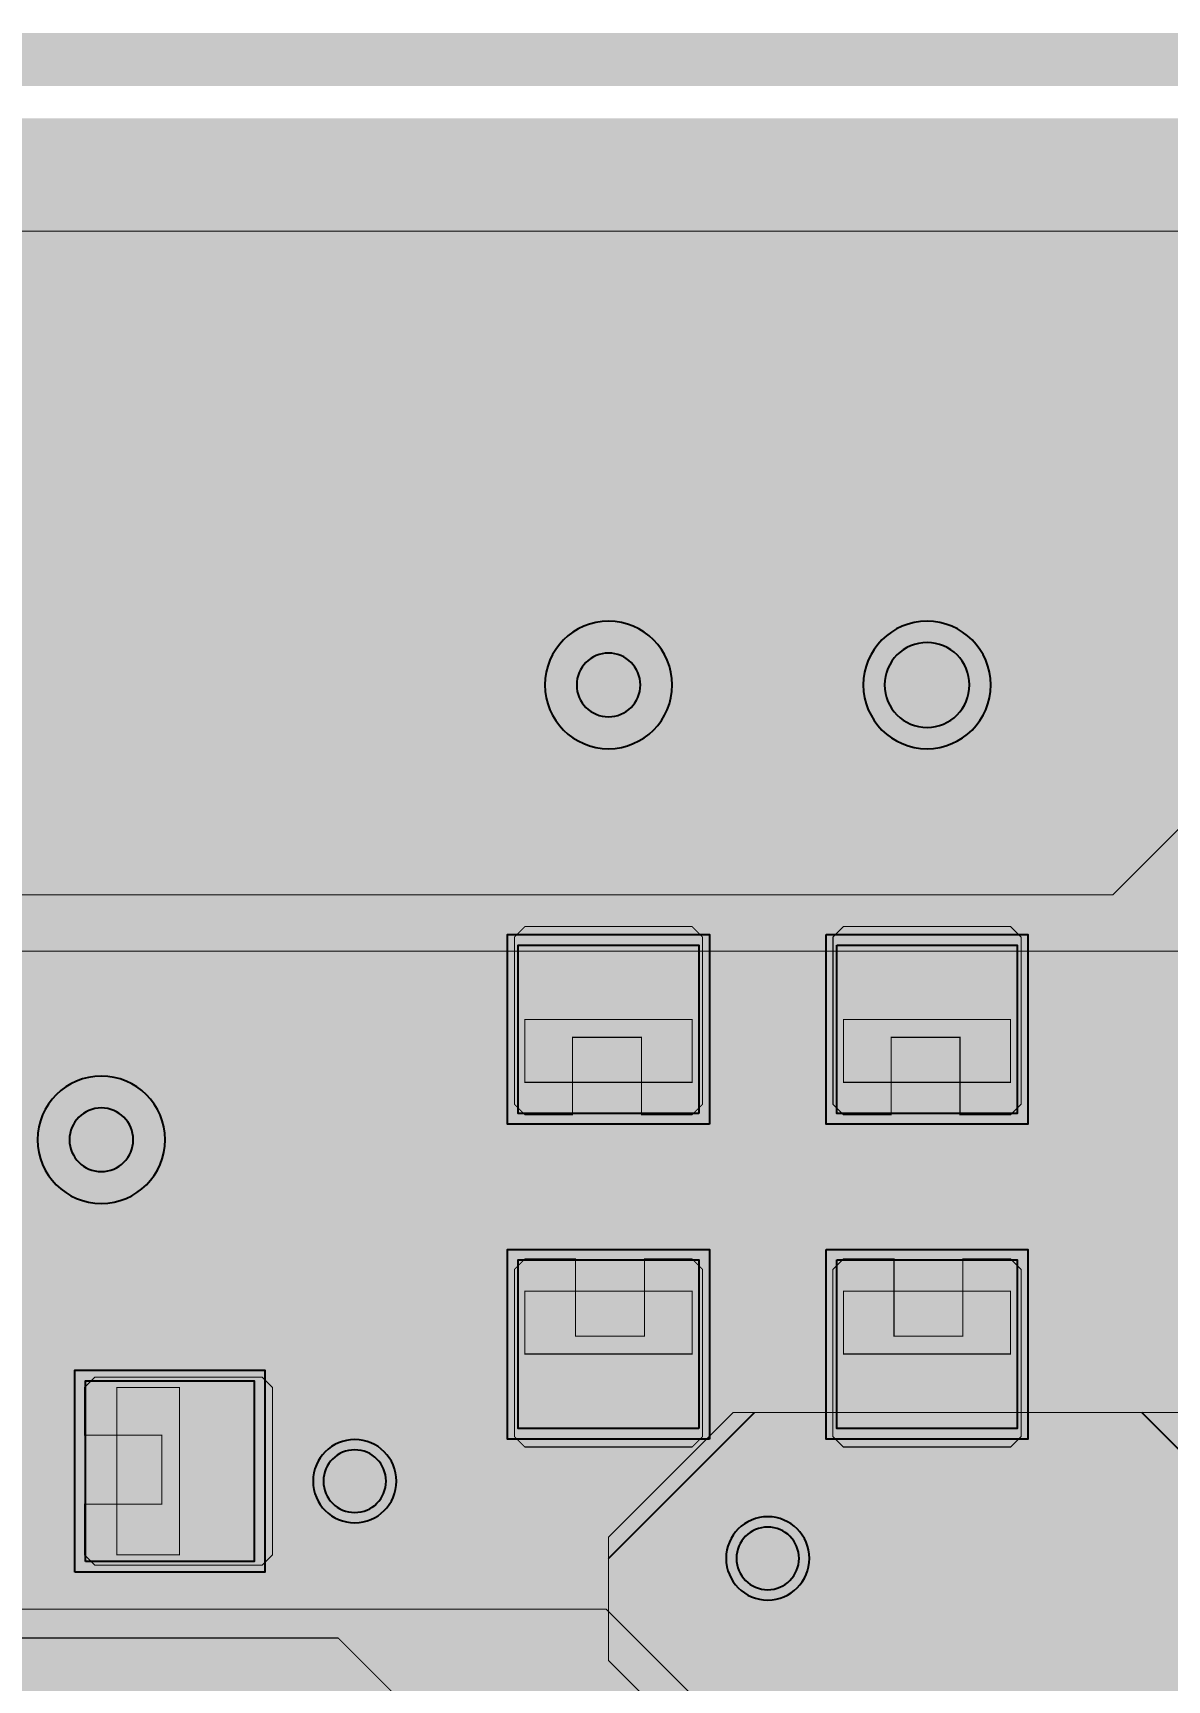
# Model space of a CAD drawing. Header units: millimetres. Extents: x -28.5 to 66.7, y -15.2 to 44.1.
# Drawn here: x 18.07 to 23.5, y 20.25 to 28.13 of the extents above; entities that cross this region are included whole.
import ezdxf

# ---------------------------------------------------------------- set-up
doc = ezdxf.new("R2010")
doc.units = ezdxf.units.MM
doc.header["$MEASUREMENT"] = 0
for name, color, linetype, true_color in [('Board-Outline-Layer', 7, 'Continuous', 0xff00ff), ('Bottom-Layer', 7, 'Continuous', 0x0000ff), ('Component-Marking-Layer', 7, 'Continuous', 0x66ffcc), ('Component-Shape-Layer', 7, 'Continuous', 0x00cccc), ('Hole-Layer', 7, 'Continuous', 0x222222), ('Inner1', 7, 'Continuous', 0x999966), ('Inner2', 7, 'Continuous', 0x008000), ('Multi-Layer', 7, 'Continuous', 0xc0c0c0), ('Pin-Soldering-Layer', 7, 'Continuous', 0xcc9999), ('Top-Layer', 7, 'Continuous', 0xff0000), ('Top-Paste-Mask-Layer', 7, 'Continuous', 0x808080), ('Top-Silkscreen-Layer', 7, 'Continuous', 0xffcc00), ('Top-Solder-Mask-Layer', 7, 'Continuous', 0x800080)]:
    doc.layers.add(name, color=color, linetype=linetype, true_color=true_color)

msp = doc.modelspace()

# ---------------------------------------------------------------- hatches: boundary and pattern name
at = {"layer": 'Bottom-Layer'}
for points in [[(4.9851, 4.9851), (4.4113, 5.4268), (3.7435, 5.7071), (3.0263, 5.8072), (2.3074, 5.7206), (1.6345, 5.4529), (1.0525, 5.022), (0.6001, 4.4566), (0.3073, 3.7942), (0.3073, 24.2059), (0.6117, 23.5245), (1.0849, 22.9474), (1.6934, 22.5153), (2.3942, 22.2588), (3.1379, 22.1961), (3.8718, 22.3315), (4.5441, 22.6555), (5.1072, 23.1451), (5.5215, 23.7659), (5.7576, 24.4738), (5.9961, 24.3165), (6.2801, 24.2846), (6.5476, 24.385), (6.7404, 24.596), (6.8164, 24.8714), (6.7591, 25.1514), (6.581, 25.3748), (6.3208, 25.4931), (6.0354, 25.4803), (5.7868, 25.3394), (5.6335, 25.9725), (5.3385, 26.5533), (4.9176, 27.0504), (4.3934, 27.4372), (3.7942, 27.6927), (34.2059, 27.6927), (33.5435, 27.4), (32.9781, 26.9476), (32.5472, 26.3655), (32.2795, 25.6927), (32.1928, 24.9737), (32.293, 24.2565), (32.5732, 23.5888), (33.015, 23.015), (33.5888, 22.5732), (34.2565, 22.293), (34.9737, 22.1928), (35.6927, 22.2795), (36.3656, 22.5472), (36.9476, 22.9781), (37.4, 23.5435), (37.6927, 24.2059), (37.6927, 3.7942), (37.4, 4.4566), (36.9476, 5.022), (36.3656, 5.4529), (35.6927, 5.7206), (34.9737, 5.8072), (34.2565, 5.7071), (33.5888, 5.4268), (33.015, 4.9851), (32.5732, 4.4113), (32.293, 3.7435), (32.1928, 3.0263), (32.2795, 2.3074), (32.5472, 1.6345), (32.9781, 1.0525), (33.5435, 0.6001), (34.2059, 0.3073), (3.7942, 0.3073), (4.4566, 0.6001), (5.022, 1.0525), (5.4529, 1.6345), (5.7206, 2.3074), (5.8072, 3.0263), (5.7071, 3.7435), (5.4268, 4.4113)], [(21.7399, 25.0072), (21.8219, 24.7012), (22.046, 24.4771), (22.3521, 24.3951), (22.6581, 24.4771), (22.8822, 24.7012), (22.9642, 25.0072), (22.8822, 25.3133), (22.6581, 25.5374), (22.3521, 25.6194), (22.046, 25.5374), (21.8219, 25.3133)], [(9.5352, 8.636), (9.5634, 8.4941), (9.6438, 8.3738), (10.9138, 7.1038), (11.0341, 7.0234), (11.176, 6.9952), (11.2522, 6.9952), (11.0858, 6.7385), (11.0973, 6.4329), (11.2827, 6.1896), (11.5743, 6.0973), (11.8659, 6.1896), (12.0513, 6.4329), (12.0628, 6.7385), (11.8964, 6.9952), (12.4194, 6.9952), (12.8286, 6.586), (12.9214, 6.3113), (13.1495, 6.1325), (13.4383, 6.1079), (13.6933, 6.2457), (13.8311, 6.5007), (13.8066, 6.7896), (13.6277, 7.0177), (13.3531, 7.1104), (12.8352, 7.6282), (12.7149, 7.7086), (12.573, 7.7369), (11.8965, 7.7369), (12.013, 7.8743), (12.074, 8.0439), (12.0718, 8.2241), (12.0067, 8.3922), (12.9026, 8.3922), (12.8285, 8.1419), (12.8887, 7.888), (13.0674, 7.6977), (13.317, 7.6216), (13.7078, 7.2308), (13.8281, 7.1504), (13.97, 7.1222), (23.114, 7.1222), (23.256, 7.1504), (23.3763, 7.2308), (23.4468, 7.3013), (23.4468, 6.4452), (23.0905, 6.0889), (23.1179, 6.3608), (23.0002, 6.6073), (22.7716, 6.7569), (22.4985, 6.7661), (22.2604, 6.6321), (22.1264, 6.394), (22.1356, 6.1209), (22.2852, 5.8923), (22.5318, 5.7746), (22.8036, 5.802), (20.5474, 3.5458), (16.2036, 3.5458), (16.0617, 3.5176), (15.9414, 3.4372), (14.3459, 1.8417), (14.1002, 1.768), (13.9221, 1.5834), (13.8572, 1.3353), (13.9221, 1.0871), (14.1002, 0.9026), (14.3459, 0.8289), (14.4209, 0.7538), (14.5413, 0.6734), (14.6832, 0.6452), (25.6541, 0.6452), (25.796, 0.6734), (25.9163, 0.7538), (33.6633, 8.5008), (33.7437, 8.6211), (33.7719, 8.763), (33.7719, 16.2851), (34.2306, 16.7438), (34.5052, 16.8366), (34.6841, 17.0647), (34.7087, 17.3535), (34.5709, 17.6085), (34.3158, 17.7463), (34.027, 17.7218), (33.7989, 17.5429), (33.7062, 17.2683), (33.3908, 16.9529), (33.3607, 17.0892), (33.2823, 17.2048), (32.719, 17.7681), (32.6285, 18.0395), (32.4054, 18.2187), (32.1209, 18.2485), (32.1209, 18.288), (32.0501, 18.506), (31.8647, 18.6407), (31.6355, 18.6407), (31.45, 18.506), (31.3792, 18.288), (31.3792, 17.4053), (31.3783, 17.4063), (31.3773, 17.4073), (30.9779, 17.8066), (30.9779, 22.479), (30.9497, 22.621), (30.8693, 22.7413), (29.0913, 24.5193), (28.971, 24.5997), (28.8291, 24.6279), (28.5394, 24.6279), (28.2796, 24.7565), (27.9918, 24.7217), (27.7702, 24.5348), (27.6873, 24.257), (27.7702, 23.9793), (27.9918, 23.7924), (28.2796, 23.7576), (28.5394, 23.8862), (28.6755, 23.8862), (30.2362, 22.3254), (30.2362, 17.653), (30.2644, 17.5111), (30.3448, 17.3908), (30.7442, 16.9914), (30.7442, 15.1396), (26.631, 11.0264), (24.9021, 11.0264), (24.873, 11.0515), (24.8421, 11.0743), (24.8872, 11.1194), (25.1619, 11.2122), (25.3407, 11.4403), (25.3653, 11.7291), (25.2275, 11.9841), (24.9725, 12.1219), (24.6836, 12.0974), (24.4555, 11.9185), (24.3628, 11.6439), (24.0118, 11.2929), (22.3787, 11.2929), (21.8339, 11.8376), (21.8339, 16.51), (21.8057, 16.6519), (21.7253, 16.7723), (21.3512, 17.1463), (21.6318, 17.2327), (21.8174, 17.4602), (21.8457, 17.7525), (21.7071, 18.0113), (21.4482, 18.1499), (21.156, 18.1217), (20.9285, 17.9361), (20.8421, 17.6555), (20.6909, 17.8066), (20.6909, 19.4044), (21.6081, 20.3216), (21.8827, 20.4144), (22.0616, 20.6425), (22.0861, 20.9313), (21.9484, 21.1864), (21.6933, 21.3241), (21.4045, 21.2996), (21.1764, 21.1207), (21.0836, 20.8461), (20.0578, 19.8203), (19.9774, 19.7), (19.9492, 19.558), (19.9492, 18.0403), (19.1754, 18.8141), (19.0827, 19.0887), (18.8546, 19.2676), (18.5658, 19.2921), (18.3107, 19.1543), (18.1729, 18.8993), (18.1975, 18.6105), (18.3764, 18.3824), (18.651, 18.2896), (20.7112, 16.2294), (20.7112, 15.7543), (19.1754, 17.2901), (19.0827, 17.5647), (18.8546, 17.7436), (18.5658, 17.7681), (18.3107, 17.6303), (18.1729, 17.3753), (18.1975, 17.0865), (18.3764, 16.8584), (18.651, 16.7656), (20.3556, 15.061), (20.3556, 8.5701), (20.3608, 8.5084), (20.3762, 8.4484), (20.3217, 8.4142), (20.272, 8.3735), (14.503, 8.3735), (13.8513, 9.0252), (13.7309, 9.1056), (13.589, 9.1339), (11.3296, 9.1339), (10.6579, 9.8056), (10.6579, 14.8617), (10.7872, 14.9911), (11.0513, 15.0765), (11.2307, 15.2882), (11.2717, 15.5627), (11.162, 15.8176), (10.9345, 15.9765), (10.6574, 15.9917), (10.4138, 15.8587), (10.2769, 15.6174), (10.2769, 17.4807), (10.6893, 17.8931), (10.8271, 17.6666), (11.0603, 17.5407), (11.3253, 17.5498), (11.5493, 17.6914), (11.6713, 17.9268), (11.6577, 18.1915), (11.5123, 18.4131), (11.2748, 18.531), (11.195, 18.7722), (11.0082, 18.9443), (10.7614, 19.0041), (10.5166, 18.9367), (10.3352, 18.7589), (10.2628, 18.5155), (9.6438, 17.8965), (9.5634, 17.7762), (9.5352, 17.6343)], [(19.1071, 21.1975), (19.2039, 20.8997), (19.4573, 20.7156), (19.7704, 20.7156), (20.0238, 20.8997), (20.1206, 21.1975), (20.0238, 21.4954), (19.7704, 21.6795), (19.4573, 21.6795), (19.2039, 21.4954)]]:
    msp.add_hatch(color=256, dxfattribs=at).paths.add_polyline_path(points)
at = {"layer": 'Component-Marking-Layer'}
for points in [[(21.892, 23.4061, 1), (22.012, 23.4061, 1)], [(21.892, 23.4061, 1), (22.012, 23.4061, 1)], [(21.1681, 21.8059, 1), (21.2881, 21.8059, 1)], [(21.1681, 21.8059, 1), (21.2881, 21.8059, 1)]]:
    msp.add_hatch(color=256, dxfattribs=at).paths.add_polyline_path(points)
at = {"layer": 'Inner1'}
for points in [[(0.3073, 3.7942), (0.3073, 24.2059), (0.6117, 23.5245), (1.0849, 22.9474), (1.6934, 22.5153), (2.3942, 22.2588), (3.1379, 22.1961), (3.8718, 22.3315), (4.5441, 22.6555), (5.1072, 23.1451), (5.5215, 23.7659), (5.7576, 24.4738), (5.9961, 24.3165), (6.2801, 24.2846), (6.5476, 24.385), (6.7404, 24.596), (6.8164, 24.8714), (6.7591, 25.1514), (6.581, 25.3748), (6.3208, 25.4931), (6.0354, 25.4803), (5.7868, 25.3394), (5.6335, 25.9725), (5.3385, 26.5533), (4.9176, 27.0504), (4.3934, 27.4372), (3.7942, 27.6927), (34.2059, 27.6927), (33.5435, 27.4), (32.9781, 26.9476), (32.5472, 26.3655), (32.2795, 25.6927), (32.1928, 24.9737), (32.293, 24.2565), (32.5732, 23.5888), (33.015, 23.015), (33.5888, 22.5732), (34.2565, 22.293), (34.9737, 22.1928), (35.6927, 22.2795), (36.3656, 22.5472), (36.9476, 22.9781), (37.4, 23.5435), (37.6927, 24.2059), (37.6927, 3.7942), (37.4, 4.4566), (36.9476, 5.022), (36.3656, 5.4529), (35.6927, 5.7206), (34.9737, 5.8072), (34.2565, 5.7071), (33.5888, 5.4268), (33.015, 4.9851), (32.5732, 4.4113), (32.293, 3.7435), (32.1928, 3.0263), (32.2795, 2.3074), (32.5472, 1.6345), (32.9781, 1.0525), (33.5435, 0.6001), (34.2059, 0.3073), (3.7942, 0.3073), (4.4566, 0.6001), (5.022, 1.0525), (5.4529, 1.6345), (5.7206, 2.3074), (5.8072, 3.0263), (5.7071, 3.7435), (5.4268, 4.4113), (4.9851, 4.9851), (4.4113, 5.4268), (3.7435, 5.7071), (3.0263, 5.8072), (2.3074, 5.7206), (1.6345, 5.4529), (1.0525, 5.022), (0.6001, 4.4566)], [(21.7399, 25.0072), (21.8219, 24.7012), (22.046, 24.4771), (22.3521, 24.3951), (22.6581, 24.4771), (22.8822, 24.7012), (22.9642, 25.0072), (22.8822, 25.3133), (22.6581, 25.5374), (22.3521, 25.6194), (22.046, 25.5374), (21.8219, 25.3133)], [(19.1071, 21.1975), (19.2039, 20.8997), (19.4573, 20.7156), (19.7704, 20.7156), (20.0238, 20.8997), (20.1206, 21.1975), (20.0238, 21.4954), (19.7704, 21.6795), (19.4573, 21.6795), (19.2039, 21.4954)], [(21.0833, 20.828), (21.1801, 20.5302), (21.4335, 20.3461), (21.7466, 20.3461), (22, 20.5302), (22.0968, 20.828), (22, 21.1259), (21.7466, 21.31), (21.4335, 21.31), (21.1801, 21.1259)]]:
    msp.add_hatch(color=256, dxfattribs=at).paths.add_polyline_path(points)
at = {"layer": 'Inner2'}
for points in [[(7.4708, 1.9304), (11.9513, 1.9304), (12.014, 1.9206), (12.0774, 1.9173), (12.1408, 1.9206), (12.2035, 1.9304), (12.446, 1.9304), (12.4849, 1.9381), (12.5179, 1.9602), (13.4762, 2.9185), (15.0989, 2.9185), (16.1842, 1.8332), (16.2172, 1.8111), (16.256, 1.8034), (23.876, 1.8034), (23.9149, 1.8111), (23.9479, 1.8332), (24.9639, 2.8492), (24.9859, 2.8821), (24.9936, 2.921), (24.9936, 3.821), (29.3958, 8.2232), (29.8128, 8.2232), (30.6602, 7.3759), (30.6931, 7.3539), (30.732, 7.3461), (31.5778, 7.3461), (31.6167, 7.3539), (31.6496, 7.3759), (32.5699, 8.2962), (32.5919, 8.3291), (32.5997, 8.368), (32.5997, 17.4231), (32.6884, 17.576), (32.7193, 17.7501), (32.6884, 17.9242), (32.5997, 18.0771), (32.5997, 20.5174), (32.5919, 20.5563), (32.5699, 20.5893), (28.6033, 24.5558), (28.5524, 24.6154), (28.4929, 24.6663), (28.1953, 24.9639), (28.1623, 24.9859), (28.1234, 24.9936), (24.13, 24.9936), (24.0912, 24.9859), (24.0582, 24.9639), (23.199, 24.1046), (17.3857, 24.1046), (15.9766, 25.5137), (15.9766, 26.247), (16.8061, 27.0765), (28.406, 27.0765), (33.8075, 21.675), (33.8075, 17.5546), (33.7319, 17.4107), (33.7058, 17.2502), (33.7319, 17.0898), (33.8075, 16.9458), (33.8075, 15.5544), (33.7319, 15.4104), (33.7058, 15.25), (33.7319, 15.0895), (33.8075, 14.9455), (33.8075, 14.0545), (33.7319, 13.9106), (33.7058, 13.7501), (33.7319, 13.5896), (33.8075, 13.4457), (33.8075, 12.5544), (33.7319, 12.4104), (33.7058, 12.25), (33.7319, 12.0895), (33.8075, 11.9455), (33.8075, 11.0545), (33.7319, 10.9106), (33.7058, 10.7501), (33.7319, 10.5896), (33.8075, 10.4457), (33.8075, 9.5544), (33.7319, 9.4104), (33.7058, 9.25), (33.7319, 9.0895), (33.8075, 8.9455), (33.8075, 6.9001), (30.946, 4.0386), (28.5751, 4.0386), (28.5362, 4.0309), (28.5032, 4.0089), (24.8017, 0.3073), (7.9777, 0.3073), (7.115, 1.17), (7.115, 1.5746)], [(9.3501, 22.3074), (8.6134, 22.3074), (5.9436, 24.9772), (5.9436, 26.628), (6.1381, 26.8225), (7.1319, 26.8225), (7.4534, 26.501), (7.4534, 25.3976), (7.4611, 25.3587), (7.4831, 25.3258), (10.3858, 22.4231), (10.4188, 22.4011), (10.4577, 22.3933), (13.2976, 22.3933), (15.3158, 20.3752), (15.3487, 20.3532), (15.3876, 20.3454), (19.4928, 20.3454), (21.5062, 18.332), (21.5392, 18.31), (21.5781, 18.3023), (22.7021, 18.3023), (22.9531, 18.0513), (22.9531, 17.573), (22.7586, 17.3785), (21.1193, 17.3785), (19.3759, 19.1219), (19.3429, 19.1439), (19.304, 19.1517), (19.03, 19.1517), (18.8014, 19.2852), (18.5367, 19.2852), (18.3081, 19.1517), (12.6151, 19.1517), (10.4011, 21.3657), (10.2904, 21.7335), (10.0557, 22.0376), (9.7278, 22.2377)], [(20.2159, 25.0072), (20.2979, 24.7012), (20.522, 24.4771), (20.8281, 24.3951), (21.1341, 24.4771), (21.3582, 24.7012), (21.4402, 25.0072), (21.3582, 25.3133), (21.1341, 25.5374), (20.8281, 25.6194), (20.522, 25.5374), (20.2979, 25.3133)], [(13.3397, 22.8023), (13.2825, 22.8023), (13.0225, 23.0622), (12.9896, 23.0843), (12.9507, 23.092), (10.3575, 23.092), (9.9492, 23.5003), (9.9492, 24.8561), (10.1437, 25.0506), (15.8315, 25.0506), (17.2202, 23.662), (17.2531, 23.64), (17.292, 23.6322), (28.6752, 23.6322), (31.5215, 20.786), (31.5215, 11.103), (27.3781, 6.9596), (22.2738, 6.9596), (22.2349, 6.9519), (22.202, 6.9299), (21.3165, 6.0444), (20.7816, 6.0444), (20.601, 6.225), (20.601, 7.2611), (20.8513, 7.5114), (25.6035, 7.5114), (25.6424, 7.5191), (25.6753, 7.5412), (26.1416, 8.0074), (26.3486, 7.9462), (26.5623, 7.9766), (26.7439, 8.0932), (26.8606, 8.2749), (26.891, 8.4886), (26.8297, 8.6956), (27.214, 9.0798), (27.4625, 9.0902), (27.6761, 9.2175), (27.8034, 9.4311), (27.8138, 9.6796), (30.4249, 12.2907), (30.4469, 12.3237), (30.4547, 12.3626), (30.4547, 15.7234), (30.4747, 15.872), (30.4547, 16.0205), (30.4547, 16.891), (30.4469, 16.9299), (30.4249, 16.9629), (29.9169, 17.4709), (29.8839, 17.4929), (29.8451, 17.5006), (26.1011, 17.5006), (26.1011, 17.653), (26.0259, 17.9337), (25.8205, 18.1392), (25.5398, 18.2144), (25.2591, 18.1392), (25.0537, 17.9337), (24.9784, 17.653), (24.9784, 17.5006), (24.0451, 17.5006), (23.3412, 18.2046), (23.3121, 18.2613), (23.272, 18.3107), (23.0196, 18.5631), (28.2594, 18.5631), (28.2992, 18.571), (28.333, 18.5936), (28.7276, 18.9882), (28.7502, 19.022), (28.7581, 19.0618), (28.7581, 20.8866), (28.7502, 20.9264), (28.7276, 20.9602), (28.0883, 21.5995), (28.0545, 21.6221), (28.0146, 21.63), (21.4245, 21.63), (21.3846, 21.6221), (21.3508, 21.5995), (20.7544, 21.0031), (20.7318, 20.9693), (20.7239, 20.9294), (20.7239, 20.6864), (19.7277, 20.6864), (19.6371, 20.7369), (19.5349, 20.7544), (15.5149, 20.7544), (13.557, 22.7122), (13.4573, 22.7789)], [(17.7892, 22.8311), (17.8712, 22.525), (18.0953, 22.301), (18.4013, 22.2189), (18.7074, 22.301), (18.9315, 22.525), (19.0135, 22.8311), (18.9315, 23.1372), (18.7074, 23.3612), (18.4013, 23.4432), (18.0953, 23.3612), (17.8712, 23.1372)]]:
    msp.add_hatch(color=256, dxfattribs=at).paths.add_polyline_path(points)
h = msp.add_hatch(dxfattribs=at)
h.set_pattern_fill('ANSI37', color=256, style=0)
h.set_pattern_definition([(45, (0, 0), (-2.24506, 2.24506), []), (135, (0, 0), (-2.24506, -2.24506), [])])
h.paths.add_polyline_path([(21.4245, 21.5259), (20.828, 20.9294), (20.828, 20.3395), (22.5003, 18.6672), (28.2594, 18.6672), (28.6539, 19.0618), (28.6539, 20.8866), (28.0146, 21.5259)])
at = {"layer": 'Pin-Soldering-Layer'}
for points in [[(21.228, 23.406), (20.428, 23.406), (20.428, 23.106), (21.228, 23.106)], [(21.228, 23.406), (20.428, 23.406), (20.428, 23.106), (21.228, 23.106)], [(21.952, 23.406), (22.752, 23.406), (22.752, 23.106), (21.952, 23.106)], [(21.952, 23.406), (22.752, 23.406), (22.752, 23.106), (21.952, 23.106)], [(21.228, 21.806), (20.428, 21.806), (20.428, 22.106), (21.228, 22.106)], [(21.228, 21.806), (20.428, 21.806), (20.428, 22.106), (21.228, 22.106)], [(21.952, 21.806), (22.752, 21.806), (22.752, 22.106), (21.952, 22.106)], [(21.952, 21.806), (22.752, 21.806), (22.752, 22.106), (21.952, 22.106)], [(18.7756, 20.8454), (18.7756, 21.6454), (18.4756, 21.6454), (18.4756, 20.8454)], [(18.7756, 20.8454), (18.7756, 21.6454), (18.4756, 21.6454), (18.4756, 20.8454)]]:
    msp.add_hatch(color=256, dxfattribs=at).paths.add_polyline_path(points)
at = {"layer": 'Top-Layer'}
for points in [[(0.3073, 3.7942), (0.3073, 24.2059), (0.6117, 23.5245), (1.0849, 22.9474), (1.6934, 22.5153), (2.3942, 22.2588), (3.1379, 22.1961), (3.8718, 22.3315), (4.5441, 22.6555), (5.1072, 23.1451), (5.5215, 23.7659), (5.7576, 24.4738), (5.9753, 24.3245), (6.2356, 24.2807), (6.4902, 24.3506), (6.6916, 24.5212), (6.8478, 24.5212), (6.8478, 24.46), (6.9378, 24.2427), (7.1551, 24.1527), (7.9551, 24.1527), (8.1472, 24.2201), (8.255, 24.3928), (8.3047, 24.2816), (8.3937, 24.1984), (8.3937, 23.9526), (8.2867, 23.8408), (8.2477, 23.691), (8.2477, 22.791), (8.3377, 22.5737), (8.555, 22.4837), (9.355, 22.4837), (9.5286, 22.5374), (9.6415, 22.6797), (10.1237, 22.6797), (10.1543, 22.6805), (10.1849, 22.6831), (12.9405, 22.6831), (13.1136, 22.4783), (13.367, 22.3905), (13.6296, 22.4443), (13.8281, 22.6246), (13.9019, 22.5941), (13.9811, 22.5838), (14.5261, 22.5838), (14.7434, 22.6738), (14.8335, 22.8911), (14.8335, 23.1024), (14.9349, 23.1469), (15.0223, 23.2149), (15.3809, 23.5735), (15.3956, 23.5724), (15.4102, 23.5721), (15.8795, 23.5721), (15.9394, 23.5531), (16.0019, 23.5467), (16.26, 23.5467), (16.4166, 23.4049), (16.5124, 23.3459), (16.6229, 23.3254), (17.6665, 23.3254), (17.7841, 23.3488), (17.8838, 23.4154), (18.0625, 23.5941), (18.1291, 23.6938), (18.1525, 23.8114), (18.1525, 26.1652), (18.1291, 26.2828), (18.0625, 26.3825), (17.7527, 26.6923), (17.653, 26.7589), (17.5354, 26.7823), (16.7056, 26.7823), (16.588, 26.7589), (16.4883, 26.6923), (16.1787, 26.3827), (16.1121, 26.283), (16.0887, 26.1654), (16.0887, 24.7092), (15.8711, 24.4915), (15.4102, 24.4915), (15.3649, 24.4882), (15.3205, 24.4782), (15.2064, 24.4782), (15.0353, 24.4441), (14.8902, 24.3472), (14.854, 24.311), (14.854, 24.6411), (15.399, 25.1861), (15.4656, 25.2858), (15.489, 25.4034), (15.489, 27.1814), (15.4656, 27.299), (15.399, 27.3987), (15.272, 27.5257), (15.1722, 27.5924), (15.0546, 27.6157), (13.6894, 27.6157), (13.5718, 27.5924), (13.4721, 27.5257), (13.4195, 27.4732), (13.367, 27.5257), (13.2672, 27.5924), (13.1496, 27.6157), (11.8796, 27.6157), (11.762, 27.5924), (11.6623, 27.5257), (11.5353, 27.3987), (11.4687, 27.299), (11.4453, 27.1814), (11.4453, 25.0227), (11.3713, 24.9487), (10.1016, 24.9487), (9.984, 24.9253), (9.8843, 24.8587), (9.6623, 24.6367), (9.6623, 25.3241), (9.5722, 25.5414), (9.3549, 25.6314), (8.5549, 25.6314), (8.3628, 25.564), (8.255, 25.3913), (8.1472, 25.564), (7.9551, 25.6314), (7.1551, 25.6314), (6.9378, 25.5414), (6.8478, 25.3241), (6.8478, 25.2629), (6.6916, 25.2629), (6.6374, 25.3249), (6.5754, 25.3791), (6.5754, 26.0563), (6.6373, 26.1103), (6.6914, 26.1722), (6.8477, 26.1722), (6.8477, 26.0931), (6.9377, 25.8757), (7.155, 25.7857), (7.955, 25.7857), (8.1723, 25.8757), (8.2623, 26.0931), (8.2623, 26.9931), (8.1723, 27.2104), (7.955, 27.3004), (7.155, 27.3004), (6.9377, 27.2104), (6.8477, 26.9931), (6.8477, 26.9139), (6.6918, 26.9139), (6.4156, 27.1179), (6.073, 27.1411), (5.7719, 26.9763), (5.6068, 26.6751), (5.6299, 26.3326), (5.8338, 26.0563), (5.8338, 25.3791), (5.8098, 25.3598), (5.7868, 25.3394), (5.6335, 25.9725), (5.3385, 26.5533), (4.9176, 27.0504), (4.3934, 27.4372), (3.7942, 27.6927), (34.2059, 27.6927), (33.5435, 27.4), (32.9781, 26.9476), (32.5472, 26.3655), (32.2795, 25.6927), (32.1928, 24.9737), (32.293, 24.2565), (32.5732, 23.5888), (33.015, 23.015), (33.5888, 22.5732), (34.2565, 22.293), (34.9737, 22.1928), (35.6927, 22.2795), (36.3656, 22.5472), (36.9476, 22.9781), (37.4, 23.5435), (37.6927, 24.2059), (37.6927, 3.7942), (37.4, 4.4566), (36.9476, 5.022), (36.3656, 5.4529), (35.6927, 5.7206), (34.9737, 5.8072), (34.2565, 5.7071), (33.5888, 5.4268), (33.015, 4.9851), (32.5732, 4.4113), (32.293, 3.7435), (32.1928, 3.0263), (32.2795, 2.3074), (32.5472, 1.6345), (32.9781, 1.0525), (33.5435, 0.6001), (34.2059, 0.3073), (3.7942, 0.3073), (4.4566, 0.6001), (5.022, 1.0525), (5.4529, 1.6345), (5.7206, 2.3074), (5.8072, 3.0263), (5.7071, 3.7435), (5.4268, 4.4113), (4.9851, 4.9851), (4.4113, 5.4268), (3.7435, 5.7071), (3.0263, 5.8072), (2.3074, 5.7206), (1.6345, 5.4529), (1.0525, 5.022), (0.6001, 4.4566)], [(22.3521, 25.6194), (22.0745, 25.5529), (21.8573, 25.3677), (21.7477, 25.1043), (21.7694, 24.8197), (21.9177, 24.5759), (21.9177, 24.07), (21.7019, 23.9791), (21.6127, 23.7626), (21.6127, 22.9562), (21.7027, 22.7388), (21.92, 22.6488), (22.784, 22.6488), (23.0014, 22.7388), (23.0914, 22.9562), (23.0914, 23.7626), (23.0022, 23.9791), (22.7864, 24.07), (22.7864, 24.5759), (22.9348, 24.8197), (22.9565, 25.1043), (22.8468, 25.3677), (22.6296, 25.5529)], [(21.26, 22.9562), (20.396, 22.9562), (20.396, 23.7626), (21.26, 23.7626)], [(21.92, 23.7626), (22.784, 23.7626), (22.784, 22.9562), (21.92, 22.9562)], [(22.0965, 20.81), (22.4286, 21.1421), (22.784, 21.1421), (23.0014, 21.2321), (23.0914, 21.4494), (23.0914, 22.2559), (23.0014, 22.4732), (22.784, 22.5633), (21.92, 22.5633), (21.7027, 22.4732), (21.6127, 22.2559), (21.6127, 21.4494), (21.6145, 21.4158), (21.6201, 21.3825), (21.59, 21.3525), (21.56, 21.3825), (21.5655, 21.4158), (21.5674, 21.4494), (21.5674, 22.2559), (21.4774, 22.4732), (21.26, 22.5633), (20.396, 22.5633), (20.1787, 22.4732), (20.0887, 22.2559), (20.0887, 21.4494), (20.1787, 21.2321), (20.396, 21.1421), (20.7515, 21.1421), (21.0836, 20.81), (21.1865, 20.5215), (21.4369, 20.345), (21.7432, 20.345), (21.9935, 20.5215)], [(21.26, 21.4494), (20.396, 21.4494), (20.396, 22.2559), (21.26, 22.2559)], [(21.92, 22.2559), (22.784, 22.2559), (22.784, 21.4494), (21.92, 21.4494)], [(19.4396, 21.6774), (19.3496, 21.8947), (19.1322, 21.9848), (18.3258, 21.9848), (18.1084, 21.8947), (18.0184, 21.6774), (18.0184, 20.8134), (18.1084, 20.5961), (18.3258, 20.5061), (19.1322, 20.5061), (19.3163, 20.5673), (19.427, 20.7265), (19.6676, 20.6937), (19.8958, 20.7765), (20.0593, 20.9559), (20.1205, 21.1908), (20.0655, 21.4273), (19.9068, 21.611), (19.6809, 21.6998), (19.4396, 21.6734)], [(18.3258, 20.8134), (18.3258, 21.6774), (19.1322, 21.6774), (19.1322, 20.8134)]]:
    msp.add_hatch(color=256, dxfattribs=at).paths.add_polyline_path(points)
at = {"layer": 'Top-Paste-Mask-Layer'}
for points in [[(20.3781, 23.8011), (20.3781, 23.0011), (20.4281, 22.9511), (20.656, 22.9511), (20.656, 23.3211), (20.986, 23.3211), (20.986, 22.9511), (21.2281, 22.9511), (21.2781, 23.0011), (21.2781, 23.8011), (21.2281, 23.8511), (20.4281, 23.8511)], [(20.3781, 23.8011), (20.3781, 23.0011), (20.4281, 22.9511), (20.656, 22.9511), (20.656, 23.3211), (20.986, 23.3211), (20.986, 22.9511), (21.2281, 22.9511), (21.2781, 23.0011), (21.2781, 23.8011), (21.2281, 23.8511), (20.4281, 23.8511)], [(21.9021, 23.8011), (21.9021, 23.0011), (21.9521, 22.9511), (22.18, 22.9511), (22.18, 23.3211), (22.51, 23.3211), (22.51, 22.9511), (22.7521, 22.9511), (22.8021, 23.0011), (22.8021, 23.8011), (22.7521, 23.8511), (21.9521, 23.8511)], [(21.9021, 23.8011), (21.9021, 23.0011), (21.9521, 22.9511), (22.18, 22.9511), (22.18, 23.3211), (22.51, 23.3211), (22.51, 22.9511), (22.7521, 22.9511), (22.8021, 23.0011), (22.8021, 23.8011), (22.7521, 23.8511), (21.9521, 23.8511)], [(21.278, 21.411), (21.278, 22.211), (21.228, 22.261), (21.0001, 22.261), (21.0001, 21.891), (20.6701, 21.891), (20.6701, 22.261), (20.428, 22.261), (20.378, 22.211), (20.378, 21.411), (20.428, 21.361), (21.228, 21.361)], [(21.278, 21.411), (21.278, 22.211), (21.228, 22.261), (21.0001, 22.261), (21.0001, 21.891), (20.6701, 21.891), (20.6701, 22.261), (20.428, 22.261), (20.378, 22.211), (20.378, 21.411), (20.428, 21.361), (21.228, 21.361)], [(22.802, 21.411), (22.802, 22.211), (22.752, 22.261), (22.5241, 22.261), (22.5241, 21.891), (22.1941, 21.891), (22.1941, 22.261), (21.952, 22.261), (21.902, 22.211), (21.902, 21.411), (21.952, 21.361), (22.752, 21.361)], [(22.802, 21.411), (22.802, 22.211), (22.752, 22.261), (22.5241, 22.261), (22.5241, 21.891), (22.1941, 21.891), (22.1941, 22.261), (21.952, 22.261), (21.902, 22.211), (21.902, 21.411), (21.952, 21.361), (22.752, 21.361)], [(19.1707, 21.6954), (18.3707, 21.6954), (18.3207, 21.6454), (18.3207, 21.4174), (18.6907, 21.4174), (18.6907, 21.0874), (18.3207, 21.0874), (18.3207, 20.8454), (18.3707, 20.7954), (19.1707, 20.7954), (19.2207, 20.8454), (19.2207, 21.6454)], [(19.1707, 21.6954), (18.3707, 21.6954), (18.3207, 21.6454), (18.3207, 21.4174), (18.6907, 21.4174), (18.6907, 21.0874), (18.3207, 21.0874), (18.3207, 20.8454), (18.3707, 20.7954), (19.1707, 20.7954), (19.2207, 20.8454), (19.2207, 21.6454)]]:
    msp.add_hatch(color=256, dxfattribs=at).paths.add_polyline_path(points)
at = {"layer": 'Top-Solder-Mask-Layer'}
for points in [[(21.3108, 22.9054), (20.3452, 22.9054), (20.3452, 23.8134), (21.3108, 23.8134)], [(21.8692, 23.8134), (22.8348, 23.8134), (22.8348, 22.9054), (21.8692, 22.9054)], [(21.3108, 21.3986), (20.3452, 21.3986), (20.3452, 22.3067), (21.3108, 22.3067)], [(21.8692, 22.3067), (22.8348, 22.3067), (22.8348, 21.3986), (21.8692, 21.3986)], [(18.275, 20.7626), (18.275, 21.7282), (19.183, 21.7282), (19.183, 20.7626)]]:
    msp.add_hatch(color=256, dxfattribs=at).paths.add_polyline_path(points)

# ---------------------------------------------------------------- linework, layer by layer
at = {"layer": 'Board-Outline-Layer', "const_width": 0.254}
msp.add_lwpolyline([(0, 3), (0, 25.0001, -0.414), (3, 28.0001), (35.0001, 28.0001, -0.414), (38.0001, 25.0001), (38.0001, 3, -0.414), (35.0001, 0), (3, 0, -0.414)], format="xyb", close=True, dxfattribs=at)
at = {"layer": 'Bottom-Layer'}
for points, const_width in [([(3.7942, 27.6927), (34.2059, 27.6927), (33.5435, 27.4), (32.9781, 26.9476), (32.5472, 26.3655), (32.2795, 25.6927), (32.1928, 24.9737), (32.293, 24.2565), (32.5732, 23.5888), (33.015, 23.015), (33.5888, 22.5732), (34.2565, 22.293), (34.9737, 22.1928), (35.6927, 22.2795), (36.3656, 22.5472), (36.9476, 22.9781), (37.4, 23.5435), (37.6927, 24.2059), (37.6927, 3.7942)], 0.0508), ([(20.6909, 19.4044), (21.6081, 20.3216), (21.8827, 20.4144), (22.0616, 20.6425), (22.0861, 20.9313), (21.9484, 21.1864), (21.6933, 21.3241), (21.4045, 21.2996), (21.1764, 21.1207), (21.0836, 20.8461), (20.0578, 19.8203)], 0.0508), ([(20.32, 19.558), (21.59, 20.828)], 0.127)]:
    msp.add_lwpolyline(points, dxfattribs=dict(at, const_width=const_width))
at = {"layer": 'Bottom-Layer', "const_width": 0.0508}
for points in [[(21.7399, 25.0072), (21.8219, 24.7012), (22.046, 24.4771), (22.3521, 24.3951), (22.6581, 24.4771), (22.8822, 24.7012), (22.9642, 25.0072), (22.8822, 25.3133), (22.6581, 25.5374), (22.3521, 25.6194), (22.046, 25.5374), (21.8219, 25.3133)], [(19.1071, 21.1975), (19.2039, 20.8997), (19.4573, 20.7156), (19.7704, 20.7156), (20.0238, 20.8997), (20.1206, 21.1975), (20.0238, 21.4954), (19.7704, 21.6795), (19.4573, 21.6795), (19.2039, 21.4954)]]:
    msp.add_lwpolyline(points, close=True, dxfattribs=at)
at = {"layer": 'Component-Marking-Layer', "const_width": 0.129}
for points in [[(21.892, 23.4061, 1), (22.012, 23.4061), (22.012, 23.4061, 1), (21.892, 23.4061)], [(21.892, 23.4061, 1), (22.012, 23.4061), (22.012, 23.4061, 1), (21.892, 23.4061)], [(21.1681, 21.8059, 1), (21.2881, 21.8059), (21.2881, 21.8059, 1), (21.1681, 21.8059)], [(21.1681, 21.8059, 1), (21.2881, 21.8059), (21.2881, 21.8059, 1), (21.1681, 21.8059)]]:
    msp.add_lwpolyline(points, format="xyb", dxfattribs=at)
at = {"layer": 'Component-Shape-Layer', "const_width": 0.0508}
for points in [[(21.228, 21.806), (20.428, 21.806), (20.428, 23.406), (21.228, 23.406)], [(21.228, 21.806), (20.428, 21.806), (20.428, 23.406), (21.228, 23.406)], [(21.952, 23.406), (22.752, 23.406), (22.752, 21.806), (21.952, 21.806)], [(21.952, 23.406), (22.752, 23.406), (22.752, 21.806), (21.952, 21.806)], [(17.1756, 20.8454), (17.1756, 21.6454), (18.7756, 21.6454), (18.7756, 20.8454)], [(17.1756, 20.8454), (17.1756, 21.6454), (18.7756, 21.6454), (18.7756, 20.8454)]]:
    msp.add_lwpolyline(points, close=True, dxfattribs=at)
at = {"layer": 'Hole-Layer'}
for points in [[(20.6757, 25.0072, 1), (20.9805, 25.0072), (20.9805, 25.0072, 1), (20.6757, 25.0072)], [(22.1489, 25.0072, 1), (22.5553, 25.0072), (22.5553, 25.0072, 1), (22.1489, 25.0072)], [(18.2489, 22.8311, 1), (18.5537, 22.8311), (18.5537, 22.8311, 1), (18.2489, 22.8311)]]:
    msp.add_lwpolyline(points, format="xyb", dxfattribs=at)
for points in [[(19.464, 21.1975, 1), (19.7637, 21.1975, 1)], [(21.4402, 20.828, 1), (21.7399, 20.828, 1)]]:
    msp.add_lwpolyline(points, format="xyb", close=True, dxfattribs=at)
at = {"layer": 'Inner1', "const_width": 0.0508}
msp.add_lwpolyline([(3.7942, 27.6927), (34.2059, 27.6927), (33.5435, 27.4), (32.9781, 26.9476), (32.5472, 26.3655), (32.2795, 25.6927), (32.1928, 24.9737), (32.293, 24.2565), (32.5732, 23.5888), (33.015, 23.015), (33.5888, 22.5732), (34.2565, 22.293), (34.9737, 22.1928), (35.6927, 22.2795), (36.3656, 22.5472), (36.9476, 22.9781), (37.4, 23.5435), (37.6927, 24.2059), (37.6927, 3.7942)], dxfattribs=at)
for points in [[(21.7399, 25.0072), (21.8219, 24.7012), (22.046, 24.4771), (22.3521, 24.3951), (22.6581, 24.4771), (22.8822, 24.7012), (22.9642, 25.0072), (22.8822, 25.3133), (22.6581, 25.5374), (22.3521, 25.6194), (22.046, 25.5374), (21.8219, 25.3133)], [(19.1071, 21.1975), (19.2039, 20.8997), (19.4573, 20.7156), (19.7704, 20.7156), (20.0238, 20.8997), (20.1206, 21.1975), (20.0238, 21.4954), (19.7704, 21.6795), (19.4573, 21.6795), (19.2039, 21.4954)], [(21.0833, 20.828), (21.1801, 20.5302), (21.4335, 20.3461), (21.7466, 20.3461), (22, 20.5302), (22.0968, 20.828), (22, 21.1259), (21.7466, 21.31), (21.4335, 21.31), (21.1801, 21.1259)]]:
    msp.add_lwpolyline(points, close=True, dxfattribs=at)
at = {"layer": 'Inner2'}
for points, const_width in [([(33.9091, 6.858), (33.9091, 21.717), (28.4481, 27.1781), (16.764, 27.1781), (15.875, 26.2891), (15.875, 25.4716), (17.3436, 24.003), (23.241, 24.003), (24.13, 24.892), (28.1234, 24.892), (32.4981, 20.5174), (32.4981, 8.368)], 0.00508), ([(32.5997, 18.0771), (32.5997, 20.5174), (32.5919, 20.5563), (32.5699, 20.5893), (28.6033, 24.5558), (28.5524, 24.6154), (28.4929, 24.6663), (28.1953, 24.9639), (28.1623, 24.9859), (28.1234, 24.9936), (24.13, 24.9936), (24.0912, 24.9859), (24.0582, 24.9639), (23.199, 24.1046), (17.3857, 24.1046), (15.9766, 25.5137), (15.9766, 26.247), (16.8061, 27.0765), (28.406, 27.0765), (33.8075, 21.675), (33.8075, 17.5546)], 0.0508), ([(12.6151, 19.1517), (10.4011, 21.3657), (10.2904, 21.7335), (10.0557, 22.0376), (9.7278, 22.2377), (9.3501, 22.3074), (8.6134, 22.3074), (5.9436, 24.9772), (5.9436, 26.628), (6.1381, 26.8225), (7.1319, 26.8225), (7.4534, 26.501), (7.4534, 25.3976), (7.4611, 25.3587), (7.4831, 25.3258), (10.3858, 22.4231), (10.4188, 22.4011), (10.4577, 22.3933), (13.2976, 22.3933), (15.3158, 20.3752), (15.3487, 20.3532), (15.3876, 20.3454), (19.4928, 20.3454), (21.5062, 18.332)], 0.0508), ([(10.1437, 25.0506), (15.8315, 25.0506), (17.2202, 23.662), (17.2531, 23.64), (17.292, 23.6322), (28.6752, 23.6322)], 0.0508), ([(28.0146, 21.63), (21.4245, 21.63), (21.3846, 21.6221), (21.3508, 21.5995), (20.7544, 21.0031), (20.7318, 20.9693), (20.7239, 20.9294), (20.7239, 20.6864), (19.7277, 20.6864), (19.6371, 20.7369), (19.5349, 20.7544), (15.5149, 20.7544), (13.557, 22.7122), (13.4573, 22.7789), (13.3397, 22.8023), (13.2825, 22.8023), (13.0225, 23.0622), (12.9896, 23.0843), (12.9507, 23.092), (10.3575, 23.092)], 0.0508)]:
    msp.add_lwpolyline(points, dxfattribs=dict(at, const_width=const_width))
for points, const_width in [([(5.842, 24.9351), (8.6791, 22.098), (9.525, 22.098), (12.573, 19.0501), (19.304, 19.0501), (21.0772, 17.2769), (22.8007, 17.2769), (23.0547, 17.5309), (23.0547, 18.0934), (22.7442, 18.4039), (21.5781, 18.4039), (19.5349, 20.447), (15.3876, 20.447), (13.3397, 22.4949), (10.4577, 22.4949), (7.555, 25.3976), (7.555, 26.5431), (7.174, 26.9241), (6.096, 26.9241), (5.842, 26.6701)], 0.00508), ([(20.2159, 25.0072), (20.2979, 24.7012), (20.522, 24.4771), (20.8281, 24.3951), (21.1341, 24.4771), (21.3582, 24.7012), (21.4402, 25.0072), (21.3582, 25.3133), (21.1341, 25.5374), (20.8281, 25.6194), (20.522, 25.5374), (20.2979, 25.3133)], 0.0508), ([(10.1016, 25.1522), (9.8476, 24.8982), (9.8476, 23.4582), (10.3154, 22.9904), (12.9507, 22.9904), (15.3563, 20.5848), (20.8173, 20.5848), (24.003, 17.399), (29.8451, 17.399), (30.3531, 16.891), (30.3531, 12.3626), (25.6035, 7.613), (20.8092, 7.613), (20.4994, 7.3032), (20.4994, 6.1829), (20.7395, 5.9428), (21.3586, 5.9428), (22.2738, 6.858), (27.4202, 6.858), (31.6231, 11.0609), (31.6231, 20.828), (28.7173, 23.7338), (17.292, 23.7338), (15.8736, 25.1522)], 0.00508), ([(17.7892, 22.8311), (17.8712, 22.525), (18.0953, 22.301), (18.4013, 22.2189), (18.7074, 22.301), (18.9315, 22.525), (19.0135, 22.8311), (18.9315, 23.1372), (18.7074, 23.3612), (18.4013, 23.4432), (18.0953, 23.3612), (17.8712, 23.1372)], 0.0508), ([(21.4245, 21.5259), (20.828, 20.9294), (20.828, 20.3395), (22.5003, 18.6672), (28.2594, 18.6672), (28.6539, 19.0618), (28.6539, 20.8866), (28.0146, 21.5259)], 0.00508)]:
    msp.add_lwpolyline(points, close=True, dxfattribs=dict(at, const_width=const_width))
at = {"layer": 'Multi-Layer'}
for points in [[(20.5233, 25.0072, 1), (21.1329, 25.0072, 1)], [(22.0473, 25.0072, 1), (22.6569, 25.0072, 1)], [(18.0965, 22.8311, 1), (18.7061, 22.8311, 1)]]:
    msp.add_lwpolyline(points, format="xyb", close=True, dxfattribs=at)
for points in [[(19.4145, 21.1975, 1), (19.8132, 21.1975), (19.8132, 21.1975, 1), (19.4145, 21.1975)], [(21.3907, 20.828, 1), (21.7894, 20.828), (21.7894, 20.828, 1), (21.3907, 20.828)]]:
    msp.add_lwpolyline(points, format="xyb", dxfattribs=at)
at = {"layer": 'Pin-Soldering-Layer', "const_width": 0.00508}
for points in [[(21.228, 23.406), (20.428, 23.406), (20.428, 23.106), (21.228, 23.106)], [(21.228, 23.406), (20.428, 23.406), (20.428, 23.106), (21.228, 23.106)], [(21.952, 23.406), (22.752, 23.406), (22.752, 23.106), (21.952, 23.106)], [(21.952, 23.406), (22.752, 23.406), (22.752, 23.106), (21.952, 23.106)], [(21.228, 21.806), (20.428, 21.806), (20.428, 22.106), (21.228, 22.106)], [(21.228, 21.806), (20.428, 21.806), (20.428, 22.106), (21.228, 22.106)], [(21.952, 21.806), (22.752, 21.806), (22.752, 22.106), (21.952, 22.106)], [(21.952, 21.806), (22.752, 21.806), (22.752, 22.106), (21.952, 22.106)], [(18.7756, 20.8454), (18.7756, 21.6454), (18.4756, 21.6454), (18.4756, 20.8454)], [(18.7756, 20.8454), (18.7756, 21.6454), (18.4756, 21.6454), (18.4756, 20.8454)]]:
    msp.add_lwpolyline(points, close=True, dxfattribs=at)
at = {"layer": 'Top-Layer'}
for points, const_width in [([(3.7942, 27.6927), (34.2059, 27.6927), (33.5435, 27.4), (32.9781, 26.9476), (32.5472, 26.3655), (32.2795, 25.6927), (32.1928, 24.9737), (32.293, 24.2565), (32.5732, 23.5888), (33.015, 23.015), (33.5888, 22.5732), (34.2565, 22.293), (34.9737, 22.1928), (35.6927, 22.2795), (36.3656, 22.5472), (36.9476, 22.9781), (37.4, 23.5435), (37.6927, 24.2059), (37.6927, 3.7942)], 0.0508), ([(17.8838, 23.4154), (18.0625, 23.5941), (18.1291, 23.6938), (18.1525, 23.8114), (18.1525, 26.1652), (18.1291, 26.2828), (18.0625, 26.3825), (17.7527, 26.6923)], 0.0508), ([(20.8281, 23.106), (20.8281, 25.0072)], 0.254), ([(22.3521, 23.106), (22.3521, 25.0072)], 0.254), ([(17.1351, 22.8311), (18.4013, 22.8311)], 0.508), ([(20.828, 21.59), (20.828, 21.8527)], 0.127), ([(22.352, 21.59), (22.352, 21.8527)], 0.127), ([(21.59, 20.828), (20.828, 21.59)], 0.127), ([(21.59, 20.828), (22.352, 21.59)], 0.127), ([(18.7769, 21.1975), (18.729, 21.2454)], 0.2794), ([(19.6138, 21.1975), (18.7769, 21.1975)], 0.2794)]:
    msp.add_lwpolyline(points, dxfattribs=dict(at, const_width=const_width))
at = {"layer": 'Top-Layer', "const_width": 0.0508}
for points in [[(22.3521, 25.6194), (22.0745, 25.5529), (21.8573, 25.3677), (21.7477, 25.1043), (21.7694, 24.8197), (21.9177, 24.5759), (21.9177, 24.07), (21.7019, 23.9791), (21.6127, 23.7626), (21.6127, 22.9562), (21.7027, 22.7388), (21.92, 22.6488), (22.784, 22.6488), (23.0014, 22.7388), (23.0914, 22.9562), (23.0914, 23.7626), (23.0022, 23.9791), (22.7864, 24.07), (22.7864, 24.5759), (22.9348, 24.8197), (22.9565, 25.1043), (22.8468, 25.3677), (22.6296, 25.5529)], [(22.0965, 20.81), (22.4286, 21.1421), (22.784, 21.1421), (23.0014, 21.2321), (23.0914, 21.4494), (23.0914, 22.2559), (23.0014, 22.4732), (22.784, 22.5633), (21.92, 22.5633), (21.7027, 22.4732), (21.6127, 22.2559), (21.6127, 21.4494), (21.6145, 21.4158), (21.6201, 21.3825), (21.59, 21.3525), (21.56, 21.3825), (21.5655, 21.4158), (21.5674, 21.4494), (21.5674, 22.2559), (21.4774, 22.4732), (21.26, 22.5633), (20.396, 22.5633), (20.1787, 22.4732), (20.0887, 22.2559), (20.0887, 21.4494), (20.1787, 21.2321), (20.396, 21.1421), (20.7515, 21.1421), (21.0836, 20.81), (21.1865, 20.5215), (21.4369, 20.345), (21.7432, 20.345), (21.9935, 20.5215)], [(19.4396, 21.6774), (19.3496, 21.8947), (19.1322, 21.9848), (18.3258, 21.9848), (18.1084, 21.8947), (18.0184, 21.6774), (18.0184, 20.8134), (18.1084, 20.5961), (18.3258, 20.5061), (19.1322, 20.5061), (19.3163, 20.5673), (19.427, 20.7265), (19.6676, 20.6937), (19.8958, 20.7765), (20.0593, 20.9559), (20.1205, 21.1908), (20.0655, 21.4273), (19.9068, 21.611), (19.6809, 21.6998), (19.4396, 21.6734)]]:
    msp.add_lwpolyline(points, close=True, dxfattribs=at)
at = {"layer": 'Top-Layer'}
for points in [[(21.26, 22.9562), (20.396, 22.9562), (20.396, 23.7626), (21.26, 23.7626)], [(21.92, 23.7626), (22.784, 23.7626), (22.784, 22.9562), (21.92, 22.9562)], [(21.26, 21.4494), (20.396, 21.4494), (20.396, 22.2559), (21.26, 22.2559)], [(21.92, 22.2559), (22.784, 22.2559), (22.784, 21.4494), (21.92, 21.4494)], [(18.3258, 20.8134), (18.3258, 21.6774), (19.1322, 21.6774), (19.1322, 20.8134)]]:
    msp.add_lwpolyline(points, close=True, dxfattribs=at)
at = {"layer": 'Top-Paste-Mask-Layer', "const_width": 0.00508}
for points in [[(20.3781, 23.8011), (20.3781, 23.0011), (20.4281, 22.9511), (20.656, 22.9511), (20.656, 23.3211), (20.986, 23.3211), (20.986, 22.9511), (21.2281, 22.9511), (21.2781, 23.0011), (21.2781, 23.8011), (21.2281, 23.8511), (20.4281, 23.8511)], [(20.3781, 23.8011), (20.3781, 23.0011), (20.4281, 22.9511), (20.656, 22.9511), (20.656, 23.3211), (20.986, 23.3211), (20.986, 22.9511), (21.2281, 22.9511), (21.2781, 23.0011), (21.2781, 23.8011), (21.2281, 23.8511), (20.4281, 23.8511)], [(21.9021, 23.8011), (21.9021, 23.0011), (21.9521, 22.9511), (22.18, 22.9511), (22.18, 23.3211), (22.51, 23.3211), (22.51, 22.9511), (22.7521, 22.9511), (22.8021, 23.0011), (22.8021, 23.8011), (22.7521, 23.8511), (21.9521, 23.8511)], [(21.9021, 23.8011), (21.9021, 23.0011), (21.9521, 22.9511), (22.18, 22.9511), (22.18, 23.3211), (22.51, 23.3211), (22.51, 22.9511), (22.7521, 22.9511), (22.8021, 23.0011), (22.8021, 23.8011), (22.7521, 23.8511), (21.9521, 23.8511)], [(21.278, 21.411), (21.278, 22.211), (21.228, 22.261), (21.0001, 22.261), (21.0001, 21.891), (20.6701, 21.891), (20.6701, 22.261), (20.428, 22.261), (20.378, 22.211), (20.378, 21.411), (20.428, 21.361), (21.228, 21.361)], [(21.278, 21.411), (21.278, 22.211), (21.228, 22.261), (21.0001, 22.261), (21.0001, 21.891), (20.6701, 21.891), (20.6701, 22.261), (20.428, 22.261), (20.378, 22.211), (20.378, 21.411), (20.428, 21.361), (21.228, 21.361)], [(22.802, 21.411), (22.802, 22.211), (22.752, 22.261), (22.5241, 22.261), (22.5241, 21.891), (22.1941, 21.891), (22.1941, 22.261), (21.952, 22.261), (21.902, 22.211), (21.902, 21.411), (21.952, 21.361), (22.752, 21.361)], [(22.802, 21.411), (22.802, 22.211), (22.752, 22.261), (22.5241, 22.261), (22.5241, 21.891), (22.1941, 21.891), (22.1941, 22.261), (21.952, 22.261), (21.902, 22.211), (21.902, 21.411), (21.952, 21.361), (22.752, 21.361)], [(19.1707, 21.6954), (18.3707, 21.6954), (18.3207, 21.6454), (18.3207, 21.4174), (18.6907, 21.4174), (18.6907, 21.0874), (18.3207, 21.0874), (18.3207, 20.8454), (18.3707, 20.7954), (19.1707, 20.7954), (19.2207, 20.8454), (19.2207, 21.6454)], [(19.1707, 21.6954), (18.3707, 21.6954), (18.3207, 21.6454), (18.3207, 21.4174), (18.6907, 21.4174), (18.6907, 21.0874), (18.3207, 21.0874), (18.3207, 20.8454), (18.3707, 20.7954), (19.1707, 20.7954), (19.2207, 20.8454), (19.2207, 21.6454)]]:
    msp.add_lwpolyline(points, close=True, dxfattribs=at)
at = {"layer": 'Top-Silkscreen-Layer', "const_width": 0.1524}
for points in [[(21.4886, 23.9911), (20.1674, 23.9911)], [(20.1674, 23.9911), (20.1674, 23.0323)], [(21.4886, 23.9911), (20.1674, 23.9911)], [(20.1674, 23.9911), (20.1674, 23.0323)], [(21.4886, 23.0323), (21.4886, 23.9911)], [(21.4886, 23.0323), (21.4886, 23.9911)], [(21.6914, 23.0323), (21.6914, 23.9911)], [(21.6914, 23.9911), (23.0126, 23.9911)], [(21.6914, 23.0323), (21.6914, 23.9911)], [(21.6914, 23.9911), (23.0126, 23.9911)], [(23.0126, 23.9911), (23.0126, 23.0323)], [(23.0126, 23.9911), (23.0126, 23.0323)], [(20.1674, 21.221), (20.1674, 22.1798)], [(20.1674, 21.221), (20.1674, 22.1798)], [(21.4886, 22.1798), (21.4886, 21.221)], [(21.4886, 22.1798), (21.4886, 21.221)], [(21.6914, 22.1798), (21.6914, 21.221)], [(21.6914, 22.1798), (21.6914, 21.221)], [(23.0126, 21.221), (23.0126, 22.1798)], [(23.0126, 21.221), (23.0126, 22.1798)], [(19.3607, 21.906), (18.4019, 21.906)], [(19.3607, 21.906), (18.4019, 21.906)], [(19.3607, 20.5848), (19.3607, 21.906)], [(19.3607, 20.5848), (19.3607, 21.906)], [(21.4886, 21.221), (20.1674, 21.221)], [(21.4886, 21.221), (20.1674, 21.221)], [(21.6914, 21.221), (23.0126, 21.221)], [(21.6914, 21.221), (23.0126, 21.221)], [(18.4019, 20.5848), (19.3607, 20.5848)], [(18.4019, 20.5848), (19.3607, 20.5848)]]:
    msp.add_lwpolyline(points, dxfattribs=at)
at = {"layer": 'Top-Solder-Mask-Layer'}
for points in [[(21.3108, 22.9054), (20.3452, 22.9054), (20.3452, 23.8134), (21.3108, 23.8134)], [(21.8692, 23.8134), (22.8348, 23.8134), (22.8348, 22.9054), (21.8692, 22.9054)], [(21.3108, 21.3986), (20.3452, 21.3986), (20.3452, 22.3067), (21.3108, 22.3067)], [(21.8692, 22.3067), (22.8348, 22.3067), (22.8348, 21.3986), (21.8692, 21.3986)], [(18.275, 20.7626), (18.275, 21.7282), (19.183, 21.7282), (19.183, 20.7626)]]:
    msp.add_lwpolyline(points, close=True, dxfattribs=at)

doc.saveas('drawing.dxf')
